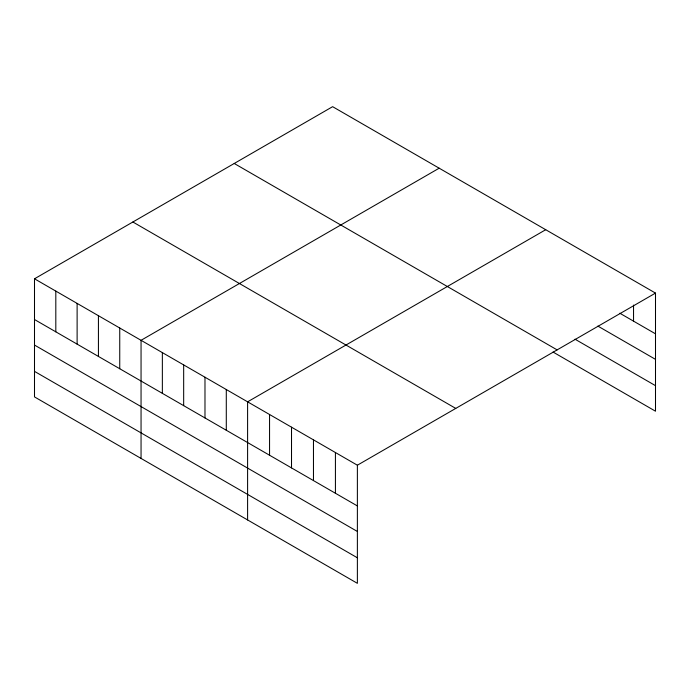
<?xml version="1.0" encoding="UTF-8"?>
<svg xmlns="http://www.w3.org/2000/svg" width="690" height="690" viewBox="0 0 690 690"><rect width="100%" height="100%" fill="white"/><g stroke="black" fill="none" stroke-linecap="round" stroke-linejoin="round"><path stroke-width="1.03" d="M357.377 531.473L357.377 465.207L34.5 278.795L34.5 396.905L357.377 583.326L357.377 531.473L34.5 345.06M553.035 352.047L655.5 411.206L655.5 293.095L332.623 106.674L34.5 278.795M439.168 168.196L141.053 340.308L141.053 458.427M545.721 229.71L247.598 401.83L247.598 519.941M357.377 465.207L655.5 293.095M619.818 313.226L655.5 333.822M597.868 326.085L655.5 359.361M574.994 339.187L655.5 385.667M234.238 163.478L557.123 349.89M132.877 221.999L455.762 408.411M34.5 319.522L357.377 505.934M34.5 371.375L357.377 557.787M633.541 305.066L633.541 321.143M335.426 452.536L335.426 493.264M313.467 439.858L313.467 480.585M291.516 427.179L291.516 467.906M269.557 414.5L269.557 455.236M226.294 389.522L226.294 430.25M204.982 377.223L204.982 417.95M183.669 364.915L183.669 405.651M162.357 352.616L162.357 393.343M119.741 328.009L119.741 368.736M98.429 315.701L98.429 356.437M77.116 303.402L77.116 344.129M55.812 291.102L55.812 331.83"/></g></svg>
